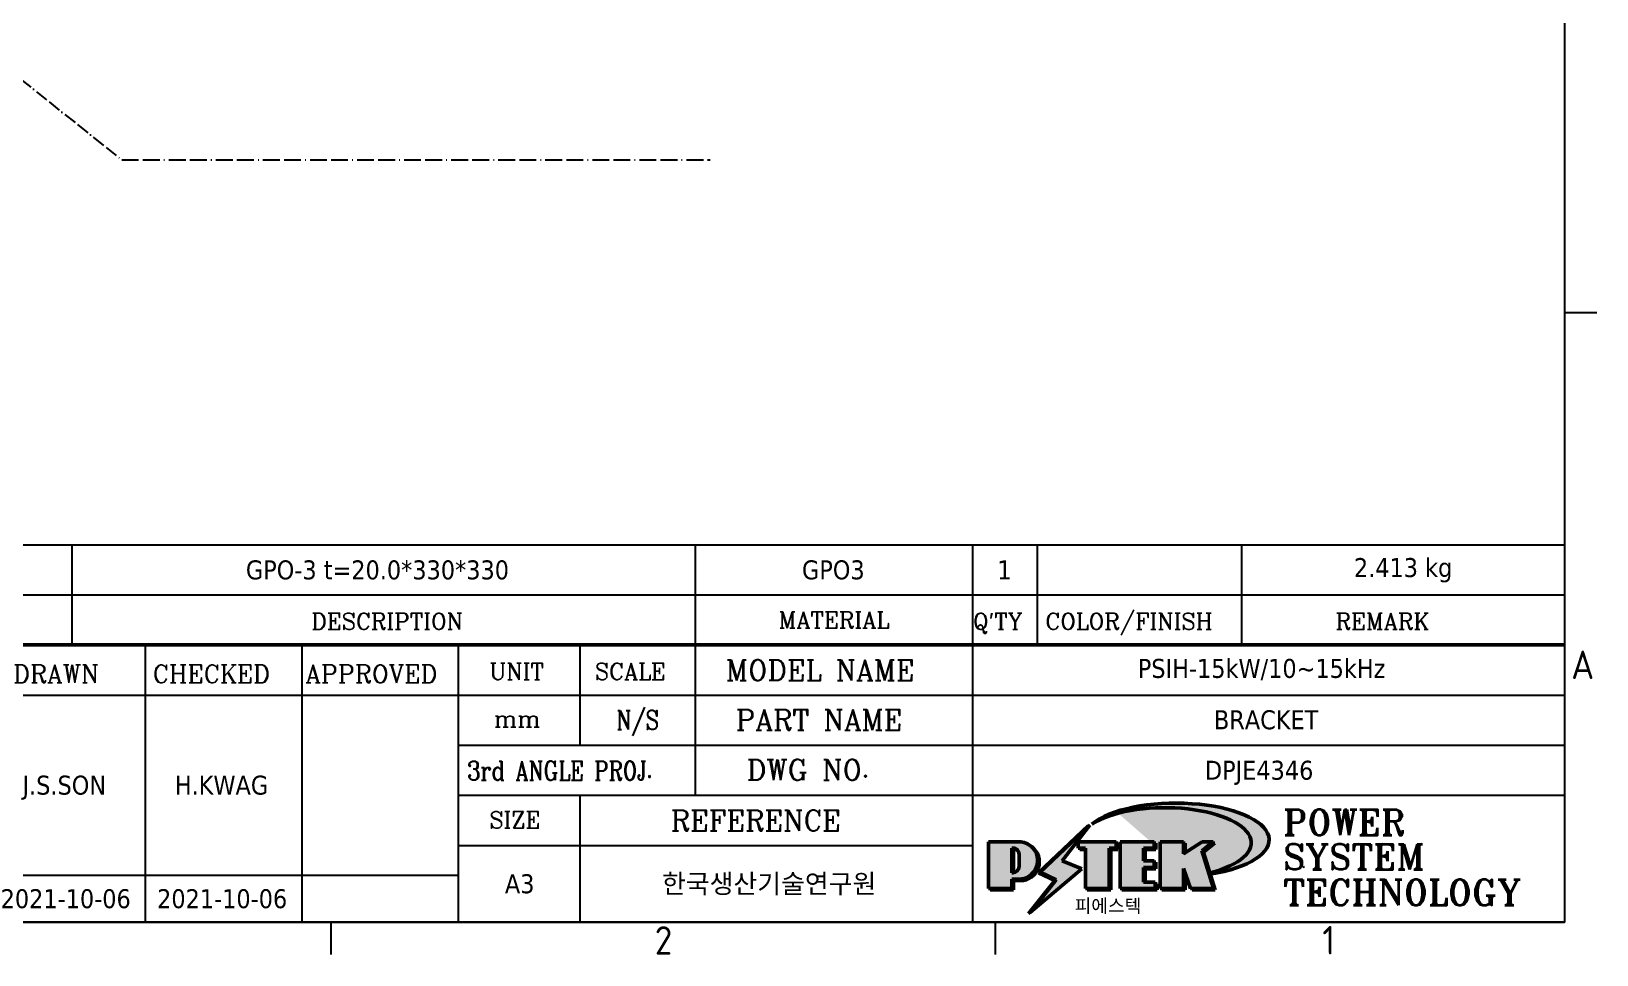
# Model space of a CAD drawing. Header units: millimetres. Extents: x 0 to 2375, y 0 to 3360.
# Drawn here: x 626 to 1038.5, y 1503.9 to 1747.2 of the extents above; entities that cross this region are included whole.
import ezdxf
from ezdxf.enums import TextEntityAlignment as Align

# ---------------------------------------------------------------- set-up
doc = ezdxf.new("R2010")
doc.units = ezdxf.units.MM
doc.linetypes.add('DPJE4346$0$DOUBLE_DASH_DOT', pattern=[0.6700000000000002, 0.24, -0.06, 0.24, -0.06, 0.01, -0.06])
for name, color, linetype, lineweight in [('DPJE4346$0$경계(ISO)', 7, 'Continuous', 25), ('DPJE4346$0$스케치 형상(ISO)', 3, 'Continuous', 25), ('DPJE4346$0$제목(ISO)', 5, 'Continuous', 50), ('DPJE4346$0$해치(ISO)', 7, 'Continuous', 18)]:
    doc.layers.add(name, color=color, linetype=linetype, lineweight=lineweight)
doc.styles.add('DPJE4346$0$HAN_370', font='', dxfattribs={"width": 2})
doc.styles.add('DPJE4346$0$RC_284', font='ROMANC.shx')
doc.styles.add('DPJE4346$0$RC_287', font='ROMANC.shx')
doc.styles.add('DPJE4346$0$RC_292', font='ROMANC.shx')
doc.styles.add('DPJE4346$0$ROMANT_294', font='romant.shx')
doc.styles.add('DPJE4346$0$문자 텍스트_PSTEK_POSCO', font='isocp.shx')
doc.styles.add('DPJE4346$0$텍스트 스타일198', font='tahoma.ttf')
doc.styles.add('DPJE4346$0$텍스트 스타일333', font='ROMANC.shx', dxfattribs={"width": 0.800000011920929})
doc.styles.get('DPJE4346$0$HAN_370').set_extended_font_data('GulimChe')

# ---------------------------------------------------------------- blocks, each defined once
blk = doc.blocks.new('DPJE4346$0$경계 Default Border')
at = {"layer": 'DPJE4346$0$경계(ISO)'}
for p, q in [((410, 74.25000190734863), (413.4000015258789, 74.25000190734863)), ((280, 10), (280, 6.599999666213989)), ((350, 10), (350, 6.599999666213989))]:
    blk.add_line(p, q, dxfattribs=at)
at = {"layer": 'DPJE4346$0$경계(ISO)', "flags": 128}
blk.add_lwpolyline([(10, 10), (10, 287.0000076293945), (410, 287.0000076293945), (410, 10), (10, 10)], dxfattribs=at)
at = {"layer": 'DPJE4346$0$경계(ISO)', "color": 2, "char_height": 3.00000011920929, "attachment_point": 7, "style": 'DPJE4346$0$문자 텍스트_PSTEK_POSCO'}
for s, insert in [('A', (410.7144008173592, 35.61784856929444)), ('2', (314.127739416884, 6.57139439638704)), ('1', (384.4860661041481, 6.59999988079071))]:
    blk.add_mtext(s, dxfattribs=dict(at, insert=insert))
blk = doc.blocks.new('DPJE4346$0$제목 블록 PSTEK')
for color, points in [(252, [(317.2195697678507, 17.0593801673321), (322.0326348870767, 21.62682475217465), (322.2781991042243, 21.94392121864296), (317.0471853425802, 16.97985676345368), (318.7512090904202, 16.1899260703855), (316.0018030350395, 12.71868385740789), (316.3356552234328, 13.00206718743325), (318.9235935156908, 16.2694494742633)]), (5, [(321.6183518841322, 17.4193704504104), (319.5281351041078, 18.24969419629727), (322.4505835294948, 22.02344462252142), (317.2195697678507, 17.0593801673321), (318.9235935156908, 16.2694494742633), (316.1741874603099, 12.79820726128571)]), (1, [(324.4839107253602, 19.60711530335299), (325.2419748254881, 19.60711530335299), (325.2419748254881, 20.25857663940324), (321.2266040451076, 20.25857663940324), (321.2266040451076, 19.60711530335299), (321.9846681452406, 19.60711530335299), (321.9846681452406, 15.3430047401139), (324.4839107253602, 15.3430047401139)]), (252, [(324.6615819988275, 19.45905590879572), (325.4196460989604, 19.45905590879572), (325.4196460989604, 20.11051724484596), (325.2419748254881, 20.11051724484596), (325.2419748254881, 19.60711530335299), (324.4839107253602, 19.60711530335299), (324.4839107253602, 15.3430047401139), (322.1623394187076, 15.3430047401139), (322.1623394187076, 15.19494534555726), (324.6615819988275, 15.19494534555726)]), (1, [(329.2277337269622, 20.25857663940324), (325.65654113025, 20.25857663940324), (325.65654113025, 15.3430047401139), (329.3580259941756, 15.3430047401139), (329.3580259941756, 15.9944660761648), (328.1137701654877, 15.9944660761648), (328.1137701654877, 17.56360607323003), (329.2277337269622, 17.56360607323003), (329.2277337269622, 18.25543873810179), (328.1137701654877, 18.25543873810179), (328.1137701654877, 19.60711530335299), (329.2277337269622, 19.60711530335299)]), (252, [(328.2914414389548, 19.45905590879572), (329.4054050004294, 19.45905590879572), (329.4054050004294, 20.11051724484596), (329.2277337269622, 20.11051724484596), (329.2277337269622, 19.60711530335299), (328.1137701654877, 19.60711530335299), (328.1137701654877, 18.25543873810179), (328.2914414389548, 18.25543873810179)]), (1, [(332.3312149849806, 20.25857663940324), (329.8592894925411, 20.25857663940324), (329.8592894925411, 15.3430047401139), (332.3312149849806, 15.3430047401139), (332.3312149849806, 17.4318630164523), (333.0701931098801, 15.3430047401139), (335.4855464857051, 15.3430047401139), (334.2514536401189, 19.30614745124769), (335.4379594596742, 20.25857663940324), (334.3071782107978, 20.25857663940324), (332.3312149849806, 18.99741471888304)]), (252, [(332.5088862584528, 20.1105172448466), (332.3312149849806, 20.1105172448466), (332.3312149849806, 18.99741471888368), (332.5088862584528, 19.11081371413894)]), (252, [(335.6156307331414, 20.11051724484596), (335.2535118015555, 20.11051724484596), (334.2514536401189, 19.30614745124769), (335.4855464857051, 15.3430047401139), (333.1954852176545, 15.3430047401139), (333.2478643833523, 15.19494534555726), (335.6632177591723, 15.19494534555726), (334.4291249135862, 19.15808805669106)]), (252, [(321.9846681452406, 19.60711530335299), (321.4042753185749, 19.60711530335299), (321.4042753185749, 19.45905590879572), (321.9846681452406, 19.45905590879572)]), (252, [(328.2914414389548, 17.41554667867274), (329.4054050004294, 17.41554667867274), (329.4054050004294, 18.10737934354514), (329.2277337269622, 18.10737934354514), (329.2277337269622, 17.56360607323003), (328.1137701654877, 17.56360607323003), (328.1137701654877, 15.9944660761648), (328.2914414389548, 15.9944660761648)]), (252, [(332.5088862584528, 16.92964231796647), (332.3312149849806, 17.43186301645164), (332.3312149849806, 15.3430047401139), (330.0369607660135, 15.3430047401139), (330.0369607660135, 15.19494534555726), (332.5088862584528, 15.19494534555726)]), (252, [(329.5356972676428, 15.8464066816075), (329.3580259941756, 15.8464066816075), (329.3580259941756, 15.3430047401139), (325.8342124037171, 15.3430047401139), (325.8342124037171, 15.19494534555726), (329.5356972676428, 15.19494534555726)])]:
    blk.add_hatch(color=color).paths.add_polyline_path(points)
h = blk.add_hatch(color=1)
edge = h.paths.add_edge_path(flags=0)
edge.add_line((314.2242174273352, 19.60711530335299), (314.2242174273352, 17.00126995915134))
edge.add_line((314.2242174273352, 17.00126995915134), (314.3485873187598, 17.00126995915134))
edge.add_arc((314.3485873187598, 17.6527312952023), 0.6514613360509371, 270, 360)
edge.add_line((315.0000486548106, 17.6527312952023), (315.0000486548106, 18.95565396730211))
edge.add_arc((314.3485873187598, 18.95565396730212), 0.6514613360508712, 0, 90)
edge.add_line((314.3485873187598, 19.60711530335299), (314.2242174273352, 19.60711530335299))
edge = h.paths.add_edge_path()
edge.add_arc((314.9847713324306, 18.28938669179658), 1.969189947606664, 269.9999999999959, 450)
edge.add_line((314.9847713324306, 20.25857663940318), (311.7664314776902, 20.25857663940324))
edge.add_line((311.7664314776902, 20.25857663940324), (311.7664314776902, 15.3430047401139))
edge.add_line((311.7664314776902, 15.3430047401139), (314.2242174273352, 15.3430047401139))
edge.add_line((314.2242174273352, 15.3430047401139), (314.2242174273352, 16.32019674418991))
edge.add_line((314.2242174273352, 16.32019674418991), (314.9847713324307, 16.32019674418991))
h = blk.add_hatch(color=252)
edge = h.paths.add_edge_path()
edge.add_arc((314.9847713324309, 18.28938669179657), 1.969189947606666, 270, 406.8278729790604)
edge.add_arc((315.1624426058984, 18.1413272972396), 1.969189947606962, -90, 53.560984836317004, ccw=False)
edge.add_line((315.1624426058984, 16.17213734963263), (314.4018887008024, 16.17213734963263))
edge.add_line((314.4018887008024, 16.17213734963263), (314.4018887008024, 15.19494534555726))
edge.add_line((314.4018887008024, 15.19494534555726), (311.9441027511573, 15.19494534555726))
edge.add_line((311.9441027511573, 15.19494534555726), (311.9441027511573, 15.3430047401139))
edge.add_line((311.9441027511573, 15.3430047401139), (314.2242174273352, 15.3430047401139))
edge.add_line((314.2242174273352, 15.3430047401139), (314.2242174273352, 16.32019674418991))
edge.add_line((314.2242174273352, 16.32019674418991), (314.9847713324309, 16.32019674418991))
h = blk.add_hatch(color=252)
edge = h.paths.add_edge_path()
edge.add_line((314.4018887008024, 19.45905590879572), (314.5262585922315, 19.45905590879572))
edge.add_arc((314.5262585922314, 18.80759457274939), 0.6514613360463194, 60.4189348879147, 90.00000000000318, ccw=False)
edge.add_arc((314.3485873187602, 18.95565396730057), 0.6514613360524251, 39.96992292766206, 90.00000000009999)
edge.add_line((314.3485873187591, 19.60711530335307), (314.2242174273352, 19.60711530335298))
edge.add_line((314.2242174273352, 19.60711530335299), (314.2242174273352, 17.00126995915134))
edge.add_line((314.2242174273352, 17.00126995915134), (314.3485873187591, 17.00126995915134))
edge.add_arc((314.3485873187568, 17.652731295233), 0.6514613360816299, 270.0000000002, 274.6930825552478)
edge.add_line((314.4018887008024, 17.0034541317032), (314.4018887008024, 19.45905590879572))
at = {"layer": 'DPJE4346$0$해치(ISO)'}
h = blk.add_hatch(color=140, dxfattribs=at)
edge = h.paths.add_edge_path()
edge.add_ellipse((330.3660919371412, 20.15576403068321), major_axis=(9.100907360794343, 0), ratio=0.4069904968023172, start_angle=301.3098473703837, end_angle=507.7436900681698)
edge.add_ellipse((331.5340919371412, 20.4634168429492), major_axis=(-9.82350664112931, 0), ratio=0.3942600559756514, start_angle=111.51207141178469, end_angle=334.47025347086895, ccw=False)
edge.add_line((335.1363447531188, 16.8601935978785), (335.0955236905705, 16.99119398620872))
at = {"color": 180}
for p, q in [((182.4757929790549, 51.56524660363496), (372.4757929537551, 51.56524660363496)), ((215.2152739891528, 41.00524660363494), (215.2152739891528, 51.56524660363496)), ((280.8758854511282, 51.56524660363496), (280.8758854511282, 41.00524660363494)), ((310.0881549537552, 51.56524660363496), (310.0881549537553, 41.00524660363494)), ((316.9044520275131, 51.56524660363496), (316.9044520275127, 41.00524660363494)), ((338.4566026226726, 51.56524660363496), (338.4566026226727, 41.00524660363494)), ((372.4757929537551, 51.56524660363496), (372.4757929537551, 11.79100474011389)), ((182.475792979055, 46.2852466036349), (372.4757929537551, 46.28524660363492)), ((222.9401812389276, 11.79100474011392), (222.9401812389276, 41.00524660363494)), ((239.4288871878316, 11.79100474011392), (239.4288871878316, 41.00524660363494)), ((255.9175931367356, 11.79100474011392), (255.9175931367356, 41.00524660363494)), ((268.6918866058747, 41.00524660363494), (268.6918866058747, 30.44524660363498)), ((280.8758854511282, 41.00524660363494), (280.8758854511282, 25.16524660363502)), ((310.088154953755, 41.00524660363494), (310.088154953755, 11.79100474011392)), ((206.451475290024, 35.72524660363497), (372.4757929537551, 35.72524660363497)), ((255.917593136736, 30.44524660363498), (372.4757929537552, 30.44524660363501)), ((255.9175931367359, 25.16524660363502), (372.4757929537552, 25.165246603635)), ((268.6918866058744, 25.16524660363502), (268.6918866058744, 11.79100474011392)), ((255.9175931367359, 19.88524660363481), (310.0881549537553, 19.88524660363481)), ((206.451475290024, 16.74100474011396), (255.9175931367359, 16.74100474011396)), ((182.475792979055, 11.79100474011392), (372.4757929537551, 11.79100474011389))]:
    blk.add_line(p, q, dxfattribs=at)
at = {"color": 7, "lineweight": 50}
blk.add_line((206.451475290024, 41.00524660363494), (372.4757929537551, 41.00524660363496), dxfattribs=at)
at = {"color": 7}
for p, q in [((322.2781991042243, 21.94392121864296), (317.0471853425802, 16.97985676345368)), ((322.4505835294948, 22.02344462252142), (317.2195697678507, 17.0593801673321)), ((317.2195697678507, 17.0593801673321), (322.0326348870767, 21.62682475217465)), ((319.5281351041078, 18.24969419629727), (322.4505835294948, 22.02344462252142)), ((322.0326348870767, 21.62682475217465), (322.2781991042243, 21.94392121864296)), ((311.7664314776902, 20.25900474011391), (311.7664314776902, 15.34300474011391)), ((314.9847713324309, 20.25857663940324), (311.7664314776902, 20.25857663940324)), ((314.9847713324309, 20.25857663940324), (311.7664314776902, 20.25857663940324)), ((311.7664314776902, 20.25857663940324), (311.7664314776902, 15.3430047401139)), ((325.2419748254881, 20.25857663940324), (321.2266040451076, 20.25857663940324)), ((321.2266040451076, 20.25857663940324), (321.2266040451076, 19.60711530335299)), ((325.2419748254881, 20.25857663940324), (321.2266040451076, 20.25857663940324)), ((321.2266040451076, 20.25857663940324), (321.2266040451076, 19.60711530335299)), ((325.2419748254881, 19.60711530335299), (325.2419748254881, 20.25857663940324)), ((325.2419748254881, 19.60711530335299), (325.2419748254881, 20.25857663940324)), ((325.4196460989604, 20.11051724484596), (325.2419748254881, 20.11051724484596)), ((325.2419748254881, 20.11051724484596), (325.2419748254881, 19.60711530335299)), ((325.4196460989604, 19.45905590879572), (325.4196460989604, 20.11051724484596)), ((329.2277337269622, 20.25857663940324), (325.65654113025, 20.25857663940324)), ((325.65654113025, 20.25857663940324), (325.65654113025, 15.3430047401139)), ((325.65654113025, 20.25857663940324), (325.65654113025, 15.3430047401139)), ((329.2277337269622, 20.25857663940324), (325.65654113025, 20.25857663940324)), ((329.2277337269622, 19.60711530335299), (329.2277337269622, 20.25857663940324)), ((329.2277337269622, 19.60711530335299), (329.2277337269622, 20.25857663940324)), ((329.4054050004294, 20.11051724484596), (329.2277337269622, 20.11051724484596)), ((329.2277337269622, 20.11051724484596), (329.2277337269622, 19.60711530335299)), ((329.4054050004294, 19.45905590879572), (329.4054050004294, 20.11051724484596)), ((332.3312149849806, 20.25857663940324), (329.8592894925411, 20.25857663940324)), ((329.8592894925411, 20.25857663940324), (329.8592894925411, 15.3430047401139)), ((329.8592894925411, 20.25857663940324), (329.8592894925411, 15.3430047401139)), ((332.3312149849806, 20.25857663940324), (329.8592894925411, 20.25857663940324)), ((334.3071782107978, 20.25857663940324), (332.3312149849806, 18.99741471888304)), ((332.3312149849806, 18.99741471888304), (332.3312149849806, 20.25857663940324)), ((334.3071782107978, 20.25857663940324), (332.3312149849806, 18.99741471888304)), ((332.3312149849806, 18.99741471888304), (332.3312149849806, 20.25857663940324)), ((332.5088862584528, 20.1105172448466), (332.3312149849806, 20.1105172448466)), ((332.3312149849806, 20.1105172448466), (332.3312149849806, 18.99741471888368)), ((332.5088862584528, 19.11081371413894), (332.5088862584528, 20.1105172448466)), ((334.2514536401189, 19.30614745124769), (335.4379594596742, 20.25857663940324)), ((334.2514536401189, 19.30614745124769), (335.4379594596742, 20.25857663940324)), ((335.2535118015555, 20.11051724484596), (334.2514536401189, 19.30614745124769)), ((335.4379594596742, 20.25857663940324), (334.3071782107978, 20.25857663940324)), ((335.4379594596742, 20.25857663940324), (334.3071782107978, 20.25857663940324)), ((334.4291249135862, 19.15808805669104), (335.6156307331414, 20.11051724484596)), ((335.6156307331414, 20.11051724484596), (335.2535118015555, 20.11051724484596)), ((314.2242174273352, 17.00126995915134), (314.2242174273352, 19.60711530335299)), ((314.2242174273352, 19.60711530335299), (314.3485873187591, 19.60711530335299)), ((314.3485873187591, 19.60711530335299), (314.2242174273352, 19.60711530335299)), ((314.2242174273352, 19.60711530335299), (314.2242174273352, 17.00126995915134)), ((314.2242174273352, 17.00126995915134), (314.2242174273352, 19.60711530335299)), ((314.2242174273352, 19.60711530335299), (314.3485873187591, 19.60711530335299)), ((314.4018887008024, 19.45905590879572), (314.5262585922314, 19.45905590879572)), ((314.4018887008024, 17.0034541317032), (314.4018887008024, 19.45905590879572)), ((315.0000486548106, 18.95565396730275), (315.0000486548106, 17.65273129520161)), ((315.0000486548106, 18.95565396730275), (315.0000486548106, 17.65273129520161)), ((321.6183518841322, 17.4193704504104), (319.5281351041078, 18.24969419629727)), ((321.2266040451076, 19.60711530335299), (321.9846681452406, 19.60711530335299)), ((321.2266040451076, 19.60711530335299), (321.9846681452406, 19.60711530335299)), ((321.4042753185749, 19.60711530335299), (321.4042753185749, 19.45905590879572)), ((321.9846681452406, 19.60711530335299), (321.4042753185749, 19.60711530335299)), ((321.4042753185749, 19.45905590879572), (321.9846681452406, 19.45905590879572)), ((321.9846681452406, 19.60711530335299), (321.9846681452406, 15.3430047401139)), ((321.9846681452406, 19.45905590879572), (321.9846681452406, 19.60711530335299)), ((321.9846681452406, 19.60711530335299), (321.9846681452406, 15.3430047401139)), ((324.4839107253602, 19.60711530335299), (325.2419748254881, 19.60711530335299)), ((324.4839107253602, 15.3430047401139), (324.4839107253602, 19.60711530335299)), ((325.2419748254881, 19.60711530335299), (324.4839107253602, 19.60711530335299)), ((324.4839107253602, 19.60711530335299), (324.4839107253602, 15.3430047401139)), ((324.4839107253602, 19.60711530335299), (325.2419748254881, 19.60711530335299)), ((324.4839107253602, 15.3430047401139), (324.4839107253602, 19.60711530335299)), ((324.6615819988275, 19.45905590879572), (325.4196460989604, 19.45905590879572)), ((324.6615819988275, 15.19494534555726), (324.6615819988275, 19.45905590879572)), ((328.1137701654877, 18.25543873810179), (328.1137701654877, 19.60711530335299)), ((328.1137701654877, 19.60711530335299), (329.2277337269622, 19.60711530335299)), ((329.2277337269622, 19.60711530335299), (328.1137701654877, 19.60711530335299)), ((328.1137701654877, 19.60711530335299), (328.1137701654877, 18.25543873810179)), ((328.1137701654877, 18.25543873810179), (328.1137701654877, 19.60711530335299)), ((328.1137701654877, 19.60711530335299), (329.2277337269622, 19.60711530335299)), ((329.2277337269622, 18.25543873810179), (328.1137701654877, 18.25543873810179)), ((328.1137701654877, 18.25543873810179), (328.2914414389548, 18.25543873810179)), ((329.2277337269622, 18.25543873810179), (328.1137701654877, 18.25543873810179)), ((328.2914414389548, 18.25543873810179), (328.2914414389548, 19.45905590879572)), ((328.2914414389548, 19.45905590879572), (329.4054050004294, 19.45905590879572)), ((329.2277337269622, 17.56360607323003), (329.2277337269622, 18.25543873810179)), ((329.2277337269622, 17.56360607323003), (329.2277337269622, 18.25543873810179)), ((332.3312149849806, 18.99741471888368), (332.5088862584528, 19.11081371413894)), ((335.4855464857051, 15.3430047401139), (334.2514536401189, 19.30614745124769)), ((334.2514536401189, 19.30614745124769), (335.4855464857051, 15.3430047401139)), ((335.4855464857051, 15.3430047401139), (334.2514536401189, 19.30614745124769)), ((335.6632177591723, 15.19494534555726), (334.4291249135862, 19.15808805669104)), ((314.3485873187591, 17.00126995915134), (314.2242174273352, 17.00126995915134)), ((314.2242174273352, 17.00126995915134), (314.3485873187591, 17.00126995915134)), ((314.3485873187591, 17.00126995915134), (314.2242174273352, 17.00126995915134)), ((316.1741874603099, 12.79820726128571), (321.6183518841322, 17.4193704504104)), ((317.0471853425802, 16.97985676345368), (318.7512090904202, 16.1899260703855)), ((318.9235935156908, 16.2694494742633), (317.2195697678507, 17.0593801673321)), ((317.2195697678507, 17.0593801673321), (318.9235935156908, 16.2694494742633)), ((328.1137701654877, 17.56360607323003), (329.2277337269622, 17.56360607323003)), ((328.1137701654877, 15.9944660761648), (328.1137701654877, 17.56360607323003)), ((329.2277337269622, 17.56360607323003), (328.1137701654877, 17.56360607323003)), ((328.1137701654877, 17.56360607323003), (328.1137701654877, 15.9944660761648)), ((328.1137701654877, 17.56360607323003), (329.2277337269622, 17.56360607323003)), ((328.1137701654877, 15.9944660761648), (328.1137701654877, 17.56360607323003)), ((328.2914414389548, 15.9944660761648), (328.2914414389548, 17.41554667867274)), ((328.2914414389548, 17.41554667867274), (329.4054050004294, 17.41554667867274)), ((329.4054050004294, 18.10737934354514), (329.2277337269622, 18.10737934354514)), ((329.2277337269622, 18.10737934354514), (329.2277337269622, 17.56360607323003)), ((329.4054050004294, 17.41554667867274), (329.4054050004294, 18.10737934354514)), ((332.3312149849806, 17.4318630164523), (333.0701931098801, 15.3430047401139)), ((332.3312149849806, 15.3430047401139), (332.3312149849806, 17.4318630164523)), ((332.5088862584528, 16.92964231796647), (332.3312149849806, 17.43186301645164)), ((332.3312149849806, 17.43186301645164), (332.3312149849806, 15.3430047401139)), ((332.3312149849806, 17.4318630164523), (333.0701931098801, 15.3430047401139)), ((332.3312149849806, 15.3430047401139), (332.3312149849806, 17.4318630164523)), ((332.5088862584528, 15.19494534555726), (332.5088862584528, 16.92964231796647)), ((345.0447381189468, 17.50375595811051), (344.9867755289346, 17.689895936919)), ((311.7664314776902, 15.3430047401139), (314.2242174273352, 15.3430047401139)), ((311.7664314776902, 15.3430047401139), (314.2242174273352, 15.3430047401139)), ((314.2242174273352, 15.3430047401139), (311.9441027511573, 15.3430047401139)), ((311.9441027511573, 15.3430047401139), (311.9441027511573, 15.19494534555726)), ((311.9441027511573, 15.19494534555726), (314.4018887008024, 15.19494534555726)), ((314.2242174273352, 16.32019674418991), (314.9847713324309, 16.32019674418991)), ((314.2242174273352, 15.3430047401139), (314.2242174273352, 16.32019674418991)), ((314.9847713324309, 16.32019674418991), (314.2242174273352, 16.32019674418991)), ((314.2242174273352, 16.32019674418991), (314.2242174273352, 15.3430047401139)), ((314.2242174273352, 16.32019674418991), (314.9847713324309, 16.32019674418991)), ((314.2242174273352, 15.3430047401139), (314.2242174273352, 16.32019674418991)), ((314.4018887008024, 16.17213734963263), (315.162442605898, 16.17213734963263)), ((314.4018887008024, 15.19494534555726), (314.4018887008024, 16.17213734963263)), ((318.7512090904202, 16.1899260703855), (316.0018030350395, 12.71868385740789)), ((318.9235935156908, 16.2694494742633), (316.1741874603099, 12.79820726128571)), ((316.3356552234328, 13.00206718743325), (318.9235935156908, 16.2694494742633)), ((321.9846681452406, 15.3430047401139), (324.4839107253602, 15.3430047401139)), ((321.9846681452406, 15.3430047401139), (324.4839107253602, 15.3430047401139)), ((324.4839107253602, 15.3430047401139), (322.1623394187076, 15.3430047401139)), ((322.1623394187076, 15.3430047401139), (322.1623394187076, 15.19494534555726)), ((322.1623394187076, 15.19494534555726), (324.6615819988275, 15.19494534555726)), ((325.65654113025, 15.3430047401139), (329.3580259941756, 15.3430047401139)), ((325.65654113025, 15.3430047401139), (329.3580259941756, 15.3430047401139)), ((329.3580259941756, 15.3430047401139), (325.8342124037171, 15.3430047401139)), ((325.8342124037171, 15.3430047401139), (325.8342124037171, 15.19494534555726)), ((325.8342124037171, 15.19494534555726), (329.5356972676428, 15.19494534555726)), ((329.3580259941756, 15.9944660761648), (328.1137701654877, 15.9944660761648)), ((328.1137701654877, 15.9944660761648), (328.2914414389548, 15.9944660761648)), ((329.3580259941756, 15.9944660761648), (328.1137701654877, 15.9944660761648)), ((329.3580259941756, 15.3430047401139), (329.3580259941756, 15.9944660761648)), ((329.3580259941756, 15.3430047401139), (329.3580259941756, 15.9944660761648)), ((329.5356972676428, 15.8464066816075), (329.3580259941756, 15.8464066816075)), ((329.3580259941756, 15.8464066816075), (329.3580259941756, 15.3430047401139)), ((329.5356972676428, 15.19494534555726), (329.5356972676428, 15.8464066816075)), ((329.8592894925411, 15.3430047401139), (332.3312149849806, 15.3430047401139)), ((329.8592894925411, 15.3430047401139), (332.3312149849806, 15.3430047401139)), ((332.3312149849806, 15.3430047401139), (330.0369607660135, 15.3430047401139)), ((330.0369607660135, 15.3430047401139), (330.0369607660135, 15.19494534555726)), ((330.0369607660135, 15.19494534555726), (332.5088862584528, 15.19494534555726)), ((333.0701931098801, 15.3430047401139), (335.4855464857051, 15.3430047401139)), ((333.0701931098801, 15.3430047401139), (335.4855464857051, 15.3430047401139)), ((335.4855464857051, 15.3430047401139), (333.1954852176545, 15.3430047401139)), ((333.1954852176545, 15.3430047401139), (333.2478643833523, 15.19494534555726)), ((333.2478643833523, 15.19494534555726), (335.6632177591723, 15.19494534555726)), ((316.0018030350395, 12.71868385740789), (316.3356552234328, 13.00206718743325))]:
    blk.add_line(p, q, dxfattribs=at)
at = {"color": 5}
for p, q in [((322.4505835294948, 22.02344462252142), (317.2195697678507, 17.0593801673321)), ((319.5281351041078, 18.24969419629727), (322.4505835294948, 22.02344462252142)), ((321.6183518841322, 17.4193704504104), (319.5281351041078, 18.24969419629727)), ((316.1741874603099, 12.79820726128571), (321.6183518841322, 17.4193704504104)), ((317.2195697678507, 17.0593801673321), (318.9235935156908, 16.2694494742633)), ((318.9235935156908, 16.2694494742633), (316.1741874603099, 12.79820726128571))]:
    blk.add_line(p, q, dxfattribs=at)
at = {"color": 1}
for p, q in [((314.9847713324309, 20.25857663940324), (311.7664314776902, 20.25857663940324)), ((311.7664314776902, 20.25857663940324), (311.7664314776902, 15.3430047401139)), ((325.2419748254881, 20.25857663940324), (321.2266040451076, 20.25857663940324)), ((321.2266040451076, 20.25857663940324), (321.2266040451076, 19.60711530335299)), ((325.2419748254881, 19.60711530335299), (325.2419748254881, 20.25857663940324)), ((329.2277337269622, 20.25857663940324), (325.65654113025, 20.25857663940324)), ((325.65654113025, 20.25857663940324), (325.65654113025, 15.3430047401139)), ((329.2277337269622, 19.60711530335299), (329.2277337269622, 20.25857663940324)), ((332.3312149849806, 20.25857663940324), (329.8592894925411, 20.25857663940324)), ((329.8592894925411, 20.25857663940324), (329.8592894925411, 15.3430047401139)), ((334.3071782107978, 20.25857663940324), (332.3312149849806, 18.99741471888304)), ((332.3312149849806, 18.99741471888304), (332.3312149849806, 20.25857663940324)), ((334.2514536401189, 19.30614745124769), (335.4379594596742, 20.25857663940324)), ((335.4379594596742, 20.25857663940324), (334.3071782107978, 20.25857663940324)), ((314.2242174273352, 17.00126995915134), (314.2242174273352, 19.60711530335299)), ((314.2242174273352, 19.60711530335299), (314.3485873187591, 19.60711530335299)), ((315.0000486548106, 18.95565396730275), (315.0000486548106, 17.65273129520161)), ((321.2266040451076, 19.60711530335299), (321.9846681452406, 19.60711530335299)), ((321.9846681452406, 19.60711530335299), (321.9846681452406, 15.3430047401139)), ((324.4839107253602, 19.60711530335299), (325.2419748254881, 19.60711530335299)), ((324.4839107253602, 15.3430047401139), (324.4839107253602, 19.60711530335299)), ((328.1137701654877, 18.25543873810179), (328.1137701654877, 19.60711530335299)), ((328.1137701654877, 19.60711530335299), (329.2277337269622, 19.60711530335299)), ((329.2277337269622, 18.25543873810179), (328.1137701654877, 18.25543873810179)), ((329.2277337269622, 17.56360607323003), (329.2277337269622, 18.25543873810179)), ((335.4855464857051, 15.3430047401139), (334.2514536401189, 19.30614745124769)), ((314.3485873187591, 17.00126995915134), (314.2242174273352, 17.00126995915134)), ((328.1137701654877, 17.56360607323003), (329.2277337269622, 17.56360607323003)), ((328.1137701654877, 15.9944660761648), (328.1137701654877, 17.56360607323003)), ((332.3312149849806, 17.4318630164523), (333.0701931098801, 15.3430047401139)), ((332.3312149849806, 15.3430047401139), (332.3312149849806, 17.4318630164523)), ((311.7664314776902, 15.3430047401139), (314.2242174273352, 15.3430047401139)), ((314.2242174273352, 16.32019674418991), (314.9847713324309, 16.32019674418991)), ((314.2242174273352, 15.3430047401139), (314.2242174273352, 16.32019674418991)), ((321.9846681452406, 15.3430047401139), (324.4839107253602, 15.3430047401139)), ((325.65654113025, 15.3430047401139), (329.3580259941756, 15.3430047401139)), ((329.3580259941756, 15.9944660761648), (328.1137701654877, 15.9944660761648)), ((329.3580259941756, 15.3430047401139), (329.3580259941756, 15.9944660761648)), ((329.8592894925411, 15.3430047401139), (332.3312149849806, 15.3430047401139)), ((333.0701931098801, 15.3430047401139), (335.4855464857051, 15.3430047401139))]:
    blk.add_line(p, q, dxfattribs=at)
at = {"color": 7}
for centre, radius, start, end in [((314.9847713324309, 18.28938669179658), 1.969189947606665, 270, 90), ((314.9847713324309, 18.28938669179658), 1.969189947606665, 270, 90), ((314.3485873187598, 18.95565396730211), 0.6514613360508712, 0, 90), ((314.3485873187602, 18.95565396730057), 0.6514613360524251, 39.96992292766117, 90), ((314.3485873187598, 18.95565396730212), 0.6514613360508712, 0, 90), ((314.5262585922314, 18.80759457274939), 0.6514613360463193, 60.41893488791137, 90), ((314.9847713324307, 18.2893866917965), 1.969189947606594, 270, 46.82787297909833), ((315.1624426058984, 18.1413272972396), 1.969189947606961, 270, 53.56098483636067), ((314.3485873187597, 17.65273129520228), 0.6514613360509381, 270, 0), ((314.3485873187598, 17.6527312952023), 0.6514613360509381, 270, 0), ((314.3485873187568, 17.652731295233), 0.6514613360816299, 270, 274.6930825552478)]:
    blk.add_arc(centre, radius, start, end, dxfattribs=at)
at = {"color": 1}
for centre, radius, start, end in [((314.9847713324309, 18.28938669179657), 1.969189947606665, 270, 90), ((314.3485873187598, 18.95565396730211), 0.6514613360508712, 0, 90), ((314.3485873187598, 17.6527312952023), 0.6514613360509381, 270, 0)]:
    blk.add_arc(centre, radius, start, end, dxfattribs=at)
at = {"layer": 'DPJE4346$0$제목(ISO)'}
for p, q in [((322.2781991042243, 21.94392121864296), (317.0471853425802, 16.97985676345368)), ((322.4505835294948, 22.02344462252142), (317.2195697678507, 17.0593801673321)), ((317.2195697678507, 17.0593801673321), (322.0326348870767, 21.62682475217465)), ((319.5281351041078, 18.24969419629727), (322.4505835294948, 22.02344462252142)), ((322.0326348870767, 21.62682475217465), (322.2781991042243, 21.94392121864296)), ((314.9847713324306, 20.25857663940324), (311.7664314776902, 20.25857663940324)), ((311.7664314776902, 20.25857663940324), (311.7664314776902, 15.3430047401139)), ((325.2419748254881, 20.25857663940324), (321.2266040451076, 20.25857663940324)), ((321.2266040451076, 20.25857663940324), (321.2266040451076, 19.60711530335299)), ((325.2419748254881, 19.60711530335299), (325.2419748254881, 20.25857663940324)), ((325.4196460989604, 20.11051724484596), (325.2419748254881, 20.11051724484596)), ((325.2419748254881, 20.11051724484596), (325.2419748254881, 19.60711530335299)), ((325.4196460989604, 19.45905590879572), (325.4196460989604, 20.11051724484596)), ((329.2277337269622, 20.25857663940324), (325.65654113025, 20.25857663940324)), ((325.65654113025, 20.25857663940324), (325.65654113025, 15.3430047401139)), ((329.2277337269622, 19.60711530335299), (329.2277337269622, 20.25857663940324)), ((329.4054050004294, 20.11051724484596), (329.2277337269622, 20.11051724484596)), ((329.2277337269622, 20.11051724484596), (329.2277337269622, 19.60711530335299)), ((329.4054050004294, 19.45905590879572), (329.4054050004294, 20.11051724484596)), ((332.3312149849806, 20.25857663940324), (329.8592894925411, 20.25857663940324)), ((329.8592894925411, 20.25857663940324), (329.8592894925411, 15.3430047401139)), ((334.3071782107978, 20.25857663940324), (332.3312149849806, 18.99741471888304)), ((332.3312149849806, 18.99741471888304), (332.3312149849806, 20.25857663940324)), ((332.5088862584528, 20.1105172448466), (332.3312149849806, 20.1105172448466)), ((332.3312149849806, 20.1105172448466), (332.3312149849806, 18.99741471888368)), ((332.5088862584528, 19.11081371413894), (332.5088862584528, 20.1105172448466)), ((334.2514536401189, 19.30614745124769), (335.4379594596742, 20.25857663940324)), ((335.2535118015555, 20.11051724484596), (334.2514536401189, 19.30614745124769)), ((335.4379594596742, 20.25857663940324), (334.3071782107978, 20.25857663940324)), ((334.4291249135862, 19.15808805669106), (335.6156307331414, 20.11051724484596)), ((335.6156307331414, 20.11051724484596), (335.2535118015555, 20.11051724484596)), ((314.2242174273352, 17.00126995915134), (314.2242174273352, 19.60711530335299)), ((314.2242174273352, 19.60711530335299), (314.3485873187598, 19.60711530335299)), ((314.3485873187591, 19.60711530335299), (314.2242174273352, 19.60711530335299)), ((314.2242174273352, 19.60711530335299), (314.2242174273352, 17.00126995915134)), ((314.4018887008024, 19.45905590879572), (314.5262585922314, 19.45905590879572)), ((314.4018887008024, 17.0034541317032), (314.4018887008024, 19.45905590879572)), ((315.0000486548106, 18.95565396730211), (315.0000486548106, 17.6527312952023)), ((321.6183518841322, 17.4193704504104), (319.5281351041078, 18.24969419629727)), ((321.2266040451076, 19.60711530335299), (321.9846681452406, 19.60711530335299)), ((321.9846681452406, 19.60711530335299), (321.4042753185749, 19.60711530335299)), ((321.4042753185749, 19.60711530335299), (321.4042753185749, 19.45905590879572)), ((321.4042753185749, 19.45905590879572), (321.9846681452406, 19.45905590879572)), ((321.9846681452406, 19.60711530335299), (321.9846681452406, 15.3430047401139)), ((321.9846681452406, 19.45905590879572), (321.9846681452406, 19.60711530335299)), ((324.4839107253602, 19.60711530335299), (325.2419748254881, 19.60711530335299)), ((324.4839107253602, 15.3430047401139), (324.4839107253602, 19.60711530335299)), ((325.2419748254881, 19.60711530335299), (324.4839107253602, 19.60711530335299)), ((324.4839107253602, 19.60711530335299), (324.4839107253602, 15.3430047401139)), ((324.6615819988275, 19.45905590879572), (325.4196460989604, 19.45905590879572)), ((324.6615819988275, 15.19494534555726), (324.6615819988275, 19.45905590879572)), ((328.1137701654877, 18.25543873810179), (328.1137701654877, 19.60711530335299)), ((328.1137701654877, 19.60711530335299), (329.2277337269622, 19.60711530335299)), ((329.2277337269622, 19.60711530335299), (328.1137701654877, 19.60711530335299)), ((328.1137701654877, 19.60711530335299), (328.1137701654877, 18.25543873810179)), ((329.2277337269622, 18.25543873810179), (328.1137701654877, 18.25543873810179)), ((328.1137701654877, 18.25543873810179), (328.2914414389548, 18.25543873810179)), ((328.2914414389548, 19.45905590879572), (329.4054050004294, 19.45905590879572)), ((328.2914414389548, 18.25543873810179), (328.2914414389548, 19.45905590879572)), ((329.2277337269622, 17.56360607323003), (329.2277337269622, 18.25543873810179)), ((332.3312149849806, 18.99741471888368), (332.5088862584528, 19.11081371413894)), ((335.4855464857051, 15.3430047401139), (334.2514536401189, 19.30614745124769)), ((334.2514536401189, 19.30614745124769), (335.4855464857051, 15.3430047401139)), ((335.6632177591723, 15.19494534555726), (334.4291249135862, 19.15808805669106)), ((314.3485873187598, 17.00126995915134), (314.2242174273352, 17.00126995915134)), ((314.2242174273352, 17.00126995915134), (314.3485873187591, 17.00126995915134)), ((316.1741874603099, 12.79820726128571), (321.6183518841322, 17.4193704504104)), ((317.0471853425802, 16.97985676345368), (318.7512090904202, 16.1899260703855)), ((317.2195697678507, 17.0593801673321), (318.9235935156908, 16.2694494742633)), ((318.9235935156908, 16.2694494742633), (317.2195697678507, 17.0593801673321)), ((328.1137701654877, 15.9944660761648), (328.1137701654877, 17.56360607323003)), ((328.1137701654877, 17.56360607323003), (329.2277337269622, 17.56360607323003)), ((329.2277337269622, 17.56360607323003), (328.1137701654877, 17.56360607323003)), ((328.1137701654877, 17.56360607323003), (328.1137701654877, 15.9944660761648)), ((328.2914414389548, 17.41554667867274), (329.4054050004294, 17.41554667867274)), ((328.2914414389548, 15.9944660761648), (328.2914414389548, 17.41554667867274)), ((329.4054050004294, 18.10737934354514), (329.2277337269622, 18.10737934354514)), ((329.2277337269622, 18.10737934354514), (329.2277337269622, 17.56360607323003)), ((329.4054050004294, 17.41554667867274), (329.4054050004294, 18.10737934354514)), ((332.3312149849806, 15.3430047401139), (332.3312149849806, 17.4318630164523)), ((332.3312149849806, 17.4318630164523), (333.0701931098801, 15.3430047401139)), ((332.5088862584528, 16.92964231796647), (332.3312149849806, 17.43186301645164)), ((332.3312149849806, 17.43186301645164), (332.3312149849806, 15.3430047401139)), ((332.5088862584528, 15.19494534555726), (332.5088862584528, 16.92964231796647)), ((311.7664314776902, 15.3430047401139), (314.2242174273352, 15.3430047401139)), ((314.2242174273352, 15.3430047401139), (311.9441027511573, 15.3430047401139)), ((311.9441027511573, 15.3430047401139), (311.9441027511573, 15.19494534555726)), ((311.9441027511573, 15.19494534555726), (314.4018887008024, 15.19494534555726)), ((314.2242174273352, 15.3430047401139), (314.2242174273352, 16.32019674418991)), ((314.2242174273352, 16.32019674418991), (314.9847713324307, 16.32019674418991)), ((314.9847713324309, 16.32019674418991), (314.2242174273352, 16.32019674418991)), ((314.2242174273352, 16.32019674418991), (314.2242174273352, 15.3430047401139)), ((314.4018887008024, 15.19494534555726), (314.4018887008024, 16.17213734963263)), ((314.4018887008024, 16.17213734963263), (315.1624426058984, 16.17213734963263)), ((318.7512090904202, 16.1899260703855), (316.0018030350395, 12.71868385740789)), ((318.9235935156908, 16.2694494742633), (316.1741874603099, 12.79820726128571)), ((316.3356552234328, 13.00206718743325), (318.9235935156908, 16.2694494742633)), ((321.9846681452406, 15.3430047401139), (324.4839107253602, 15.3430047401139)), ((324.4839107253602, 15.3430047401139), (322.1623394187076, 15.3430047401139)), ((322.1623394187076, 15.3430047401139), (322.1623394187076, 15.19494534555726)), ((322.1623394187076, 15.19494534555726), (324.6615819988275, 15.19494534555726)), ((325.65654113025, 15.3430047401139), (329.3580259941756, 15.3430047401139)), ((329.3580259941756, 15.3430047401139), (325.8342124037171, 15.3430047401139)), ((325.8342124037171, 15.3430047401139), (325.8342124037171, 15.19494534555726)), ((325.8342124037171, 15.19494534555726), (329.5356972676428, 15.19494534555726)), ((329.3580259941756, 15.9944660761648), (328.1137701654877, 15.9944660761648)), ((328.1137701654877, 15.9944660761648), (328.2914414389548, 15.9944660761648)), ((329.3580259941756, 15.3430047401139), (329.3580259941756, 15.9944660761648)), ((329.5356972676428, 15.8464066816075), (329.3580259941756, 15.8464066816075)), ((329.3580259941756, 15.8464066816075), (329.3580259941756, 15.3430047401139)), ((329.5356972676428, 15.19494534555726), (329.5356972676428, 15.8464066816075)), ((329.8592894925411, 15.3430047401139), (332.3312149849806, 15.3430047401139)), ((332.3312149849806, 15.3430047401139), (330.0369607660135, 15.3430047401139)), ((330.0369607660135, 15.3430047401139), (330.0369607660135, 15.19494534555726)), ((330.0369607660135, 15.19494534555726), (332.5088862584528, 15.19494534555726)), ((333.0701931098801, 15.3430047401139), (335.4855464857051, 15.3430047401139)), ((335.4855464857051, 15.3430047401139), (333.1954852176545, 15.3430047401139)), ((333.1954852176545, 15.3430047401139), (333.2478643833523, 15.19494534555726)), ((333.2478643833523, 15.19494534555726), (335.6632177591723, 15.19494534555726)), ((316.0018030350395, 12.71868385740789), (316.3356552234328, 13.00206718743325))]:
    blk.add_line(p, q, dxfattribs=at)
at = {"layer": 'DPJE4346$0$제목(ISO)', "color": 4}
blk.add_line((335.1363447531188, 16.8601935978785), (335.0955236905705, 16.99119398620872), dxfattribs=at)
at = {"layer": 'DPJE4346$0$제목(ISO)'}
for centre, radius, start, end in [((314.9847713324306, 18.28938669179658), 1.969189947606664, 46.82787297909431, 90), ((314.3485873187598, 18.95565396730212), 0.6514613360508712, 0, 90), ((314.3485873187602, 18.95565396730057), 0.6514613360524251, 39.96992292766117, 90), ((314.5262585922314, 18.80759457274939), 0.6514613360463193, 60.41893488791137, 90), ((314.9847713324307, 18.2893866917965), 1.969189947606594, 270, 46.82787297909833), ((314.9847713324309, 18.28938669179657), 1.969189947606666, 270, 46.8278729790603), ((315.1624426058984, 18.1413272972396), 1.969189947606962, 270, 53.56098483631701), ((314.3485873187598, 17.6527312952023), 0.6514613360509371, 270, 0), ((314.3485873187568, 17.652731295233), 0.6514613360816299, 270, 274.6930825552478)]:
    blk.add_arc(centre, radius, start, end, dxfattribs=at)
at = {"layer": 'DPJE4346$0$제목(ISO)', "color": 4}
for centre, major_axis, ratio, start_param, end_param in [((331.5340919371412, 20.4634168429492), (9.82350664112931, 0), 0.3942600559756514, 5.087845455444478, 8.97919982663645), ((330.3660919371412, 20.15576403068321), (9.100907360794343, 0), 0.4069904968023172, 5.258848905294775, 8.861799147915196)]:
    blk.add_ellipse(centre, major_axis=major_axis, ratio=ratio, start_param=start_param, end_param=end_param, dxfattribs=at)
at = {"color": 2}
for s, height, style, p in [('COLOR/FINISH', 1.742399930953979, 'DPJE4346$0$RC_284', (317.7725341324144, 42.62317362549192)), ('DESCRIPTION', 1.742399930953979, 'DPJE4346$0$RC_284', (240.4025565652523, 42.62317362549192)), ("Q'TY", 1.742399930953979, 'DPJE4346$0$RC_284', (310.1440786515383, 42.62317362549192)), ('REMARK', 1.742399930953979, 'DPJE4346$0$RC_284', (348.346649953877, 42.62317362549192)), ('DRAWN', 1.899999976158142, 'DPJE4346$0$RC_287', (208.9766620976279, 37.00893196870329)), ('CHECKED', 1.899999976158142, 'DPJE4346$0$RC_287', (223.6856844514997, 37.00893196870329)), ('APPROVED', 1.899999976158142, 'DPJE4346$0$RC_287', (239.7795453577791, 37.00893196870329)), ('UNIT', 1.742399930953979, 'DPJE4346$0$RC_284', (259.1652673287452, 37.34317362549218)), ('SCALE', 1.742399930953979, 'DPJE4346$0$RC_284', (270.2934779252897, 37.34317362549218)), ('MODEL NAME', 2.178000062704086, 'DPJE4346$0$RC_292', (284.096330289083, 37.25462520371384)), ('mm', 1.742399930953979, 'DPJE4346$0$RC_284', (259.6505418159997, 32.3543089683787)), ('PART NAME', 2.178000062704086, 'DPJE4346$0$RC_292', (285.1416959765849, 32.03045329421792)), (' DWG NO.', 2.178000062704086, 'DPJE4346$0$RC_292', (284.8124284083233, 26.75045329421772)), ('SIZE', 1.742399930953979, 'DPJE4346$0$RC_284', (259.1652673287452, 21.69497768947366)), ('REFERENCE', 2.178000062704086, 'DPJE4346$0$RC_292', (278.2741065029841, 21.43214925458022))]:
    blk.add_text(s, height=height, dxfattribs=dict(at, style=style)).set_placement(p)
at = {"color": 2, "style": 'DPJE4346$0$RC_284'}
blk.add_text('MATERIAL', height=1.742399930953979, dxfattribs=at).set_placement((295.4820202024417, 43.64524660363492), align=Align.MIDDLE_CENTER)
at = {"color": 7, "style": 'DPJE4346$0$텍스트 스타일333', "width": 0.7999999523162842}
blk.add_text('N/S', height=2.000000029802322, dxfattribs=at).set_placement((274.7838860285014, 33.08524660363496), align=Align.MIDDLE_CENTER)
at = {"color": 2, "style": 'DPJE4346$0$텍스트 스타일333', "width": 0.7999999523162842}
blk.add_text('3rd ANGLE PROJ.', height=2.000000029802322, dxfattribs=at).set_placement((256.8430306642954, 26.76148381654429))
at = {"color": 7, "style": 'DPJE4346$0$ROMANT_294'}
for s, p in [('POWER', (342.82727231297, 20.97115304607566)), ('SYSTEM', (342.82727231297, 17.3284636719184)), ('TECHNOLOGY', (342.82727231297, 13.57194088644453))]:
    blk.add_text(s, height=2.700000107288361, dxfattribs=at).set_placement(p)
at = {"color": 7, "insert": (320.8519732224835, 14.21236326823155), "char_height": 1.400000005960464, "attachment_point": 1, "line_spacing_factor": 0.3319999873638153, "style": 'DPJE4346$0$HAN_370'}
blk.add_mtext('\\fHY견고딕|b0|i0;\\H1.4000;피에스텍', dxfattribs=at)
at = {"layer": 'DPJE4346$0$제목(ISO)', "color": 7, "style": 'DPJE4346$0$텍스트 스타일198'}
for tag, p in [('부품_번호_001', (195.9226761649138, 47.68004260027597)), ('설명_001', (233.5044234085832, 47.92245856190991)), ('재질_001', (292.1153310992184, 47.92524658873383)), ("3._Q'TY_001", (312.7051684889191, 47.92188863032246)), ('질량\\P3;_001', (350.2871531801961, 48.1643332276222)), ('1._MODEL_NAME_001', (327.5112644911985, 37.53784565107739)), ('제목_001', (335.5349605450116, 32.12134216388962)), ('부품_번호_001', (334.5819164181457, 26.80524658873384)), ('설계자_001', (209.9617784961493, 25.2331256569733)), ('점검자_001', (226.0119350765306, 25.23446884033784)), ('시트_크기_001', (260.8070904198416, 14.8381256569732)), ('프로젝트_001', (277.1876237937241, 14.84345188874365)), ('작성_날짜_001', (207.661576984372, 13.26600472521278)), ('점검_날짜_001', (224.150282933276, 13.26600472521278))]:
    blk.add_attdef(tag, p, '', height=2.000000029802322, dxfattribs=at)
for tag, p in [('4._COLOR', (327.6805273250926, 48.92524660363493)), ('엔지니어링_승인자', (247.673240162284, 26.23312567187446)), ('엔지니어링_승인_날짜', (247.6732401622839, 14.26600474011394))]:
    blk.add_attdef(tag, text='', height=2.000000029802322, dxfattribs=at).set_placement(p, align=Align.MIDDLE_CENTER)
blk = doc.blocks.new('DPJE4346')
at = {"layer": 'DPJE4346$0$스케치 형상(ISO)', "color": 6, "linetype": 'DPJE4346$0$DOUBLE_DASH_DOT', "ltscale": 14.33535289764404}
blk.add_line((607.3768058906086, 255.8333144855233), (644.8768058906086, 225.8333144855233), dxfattribs=at)
at = {"layer": 'DPJE4346$0$스케치 형상(ISO)', "color": 6, "linetype": 'DPJE4346$0$DOUBLE_DASH_DOT', "ltscale": 18.5074634552002}
blk.add_line((644.8768058906086, 225.8333144855233), (799.8768058906086, 225.8333144855233), dxfattribs=at)
at = {"xscale": 2.5, "yscale": 2.5, "zscale": 2.5}
blk.add_blockref('DPJE4346$0$경계 Default Border', (0, 0), dxfattribs=at)
ref = blk.add_blockref('DPJE4346$0$제목 블록 PSTEK', (93.8105176156121, -4.477511850284738), dxfattribs=dict(xscale=2.5, yscale=2.5, zscale=2.5))
ref.add_attrib('설계자_001', 'J.S.SON', (618.7149638559855, 58.60530229214851), dxfattribs={"layer": 'DPJE4346$0$제목(ISO)', "color": 7, "height": 5.000000074505806, "style": 'DPJE4346$0$텍스트 스타일198'})
ref.add_attrib('점검자_001', 'H.KWAG', (658.8403553069385, 58.60866025055986), dxfattribs={"layer": 'DPJE4346$0$제목(ISO)', "color": 7, "height": 5.000000074505806, "style": 'DPJE4346$0$텍스트 스타일198'})
ref.add_attrib('프로젝트_001', '한국생산기술연구원', (787.2205305860555, 32.64443355145291), dxfattribs={"layer": 'DPJE4346$0$제목(ISO)', "color": 7, "height": 5.000000074505806, "style": 'DPJE4346$0$텍스트 스타일198'})
ref.add_attrib('시트_크기_001', 'A3', (745.828243665216, 32.61780229214828), dxfattribs={"layer": 'DPJE4346$0$제목(ISO)', "color": 7, "height": 5.000000074505806, "style": 'DPJE4346$0$텍스트 스타일198'})
ref.add_attrib("3._Q'TY_001", '1', (875.5734388379099, 115.3272097255214), dxfattribs={"layer": 'DPJE4346$0$제목(ISO)', "color": 7, "height": 5.000000074505806, "style": 'DPJE4346$0$텍스트 스타일198'})
ref.add_attrib('점검_날짜_001', '2021-10-06', (654.1862249488022, 28.68749996274722), dxfattribs={"layer": 'DPJE4346$0$제목(ISO)', "color": 7, "height": 5.000000074505806, "style": 'DPJE4346$0$텍스트 스타일198'})
ref.add_attrib('작성_날짜_001', '2021-10-06', (612.9644600765421, 28.68749996274722), dxfattribs={"layer": 'DPJE4346$0$제목(ISO)', "color": 7, "height": 5.000000074505806, "style": 'DPJE4346$0$텍스트 스타일198'})
ref.add_attrib('재질_001', 'GPO3', (824.0988453636584, 115.3356046215498), dxfattribs={"layer": 'DPJE4346$0$제목(ISO)', "color": 7, "height": 5.000000074505806, "style": 'DPJE4346$0$텍스트 스타일198'})
ref.add_attrib('부품_번호_001', 'DPJE4346', (930.2653086609761, 62.53560462154989), dxfattribs={"layer": 'DPJE4346$0$제목(ISO)', "color": 7, "height": 5.000000074505806, "style": 'DPJE4346$0$텍스트 스타일198'})
ref.add_attrib('1._MODEL_NAME_001', 'PSIH-15kW/10~15kHz', (912.5886788436086, 89.36710227740876), dxfattribs={"layer": 'DPJE4346$0$제목(ISO)', "color": 7, "height": 5.000000074505806, "style": 'DPJE4346$0$텍스트 스타일198'})
ref.add_attrib('질량\\P3;_001', '2.413 kg', (969.5284005661022, 115.9333212187708), dxfattribs={"layer": 'DPJE4346$0$제목(ISO)', "color": 7, "height": 5.000000074505806, "style": 'DPJE4346$0$텍스트 스타일198'})
ref.add_attrib('설명_001', 'GPO-3 t=20.0*330*330', (677.5715761370701, 115.32863455449), dxfattribs={"layer": 'DPJE4346$0$제목(ISO)', "color": 7, "height": 5.000000074505806, "style": 'DPJE4346$0$텍스트 스타일198'})
ref.add_attrib('부품_번호_001', 'DPJE4346', (583.6172080278966, 114.7225946504052), dxfattribs={"layer": 'DPJE4346$0$제목(ISO)', "color": 7, "height": 5.000000074505806, "style": 'DPJE4346$0$텍스트 스타일198'})
ref.add_attrib('제목_001', 'BRACKET', (932.6479189781414, 75.82584355943929), dxfattribs={"layer": 'DPJE4346$0$제목(ISO)', "color": 7, "height": 5.000000074505806, "style": 'DPJE4346$0$텍스트 스타일198'})

msp = doc.modelspace()

# ---------------------------------------------------------------- block references
msp.add_blockref('DPJE4346', (4.999995577345544, 1487.439703936045))

doc.saveas('drawing.dxf')
